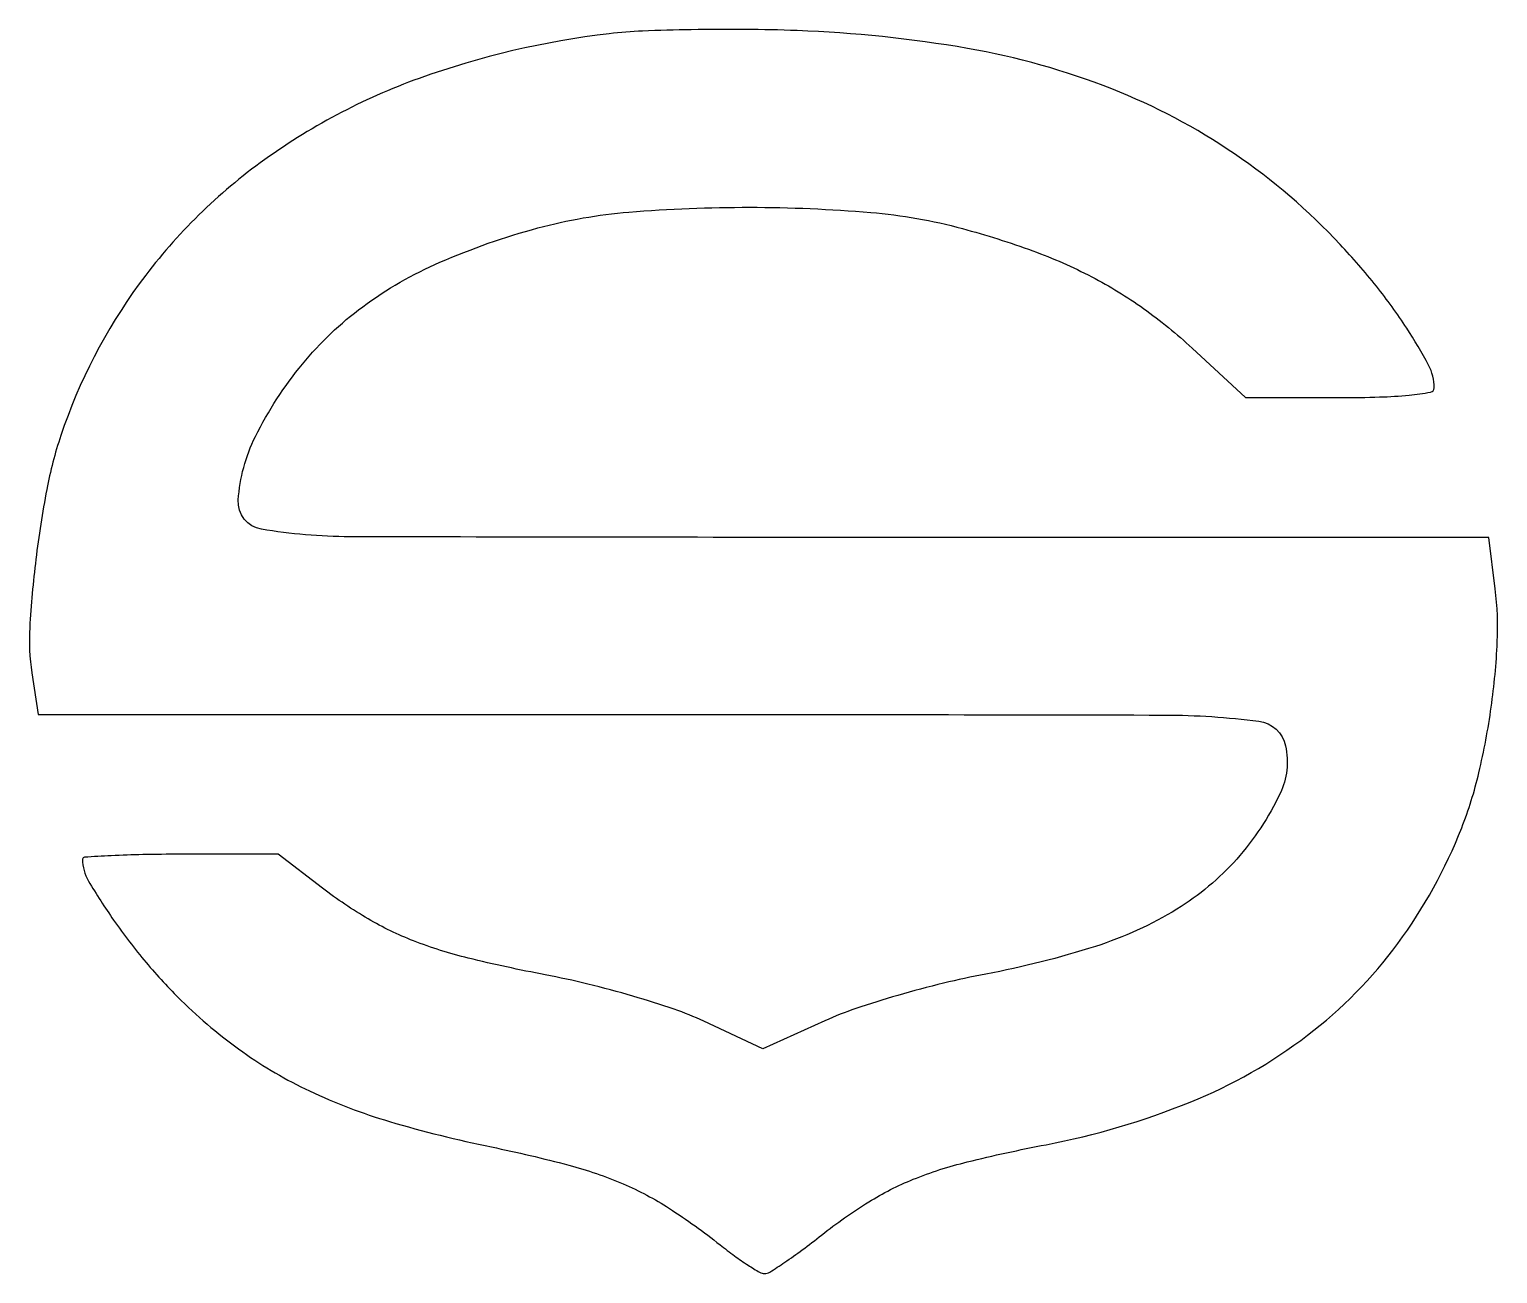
# Model space of a CAD drawing. Extents: x 78 to 236, y 8 to 142.
import ezdxf

# ---------------------------------------------------------------- set-up
doc = ezdxf.new("R2010")
doc.units = 0

msp = doc.modelspace()

# ---------------------------------------------------------------- linework, layer by layer
msp.add_lwpolyline([(140.5, 141.038964, 0.056959), (120.122784, 136.253292, 0.072119), (103.058708, 127.185312, 0.076868), (90.085181, 114.199266, 0.077339), (81.673205, 97.926768, 0.033741), (80.166421, 92.153198, 0.016551), (78.99485, 84.642038, 0.015997), (78.33709, 77.323895, 0.051671), (78.559378, 72.452605), (79.227088, 68), (147.113544, 68, -0.000594), (200.083529, 67.937026, -0.031649), (210.182709, 67.273024, -0.31783), (213.060329, 64.622203, -0.164667), (212.46931, 59.526711, -0.071413), (207.810665, 52.484845, -0.073411), (201.397852, 47.114126, -0.060603), (192.652719, 43.107937, -0.0308), (180.903837, 40.146282, 0.013691), (176.358905, 39.164561, 0.010578), (171.462489, 37.855346, 0.010723), (166.939468, 36.437003, 0.0251), (163.642793, 35.137417), (156.977912, 32.115415), (150.645961, 35.078492, 0.02695), (147.464572, 36.363214, 0.01118), (143.043864, 37.767365, 0.010984), (138.206207, 39.07101, 0.013481), (133.634334, 40.06604, -0.013111), (125.383839, 41.855313, -0.032825), (119.509678, 43.707278, -0.04003), (114.652176, 46.06003, -0.03043), (109.741347, 49.361724), (104.982694, 53), (94.491347, 53, 0.004823), (90.468531, 52.961195, 0.00803), (87.081833, 52.841423, 0.002571), (84.205336, 52.678574, 0.396256), (84, 52.460162, 0.13414), (84.636447, 50.130518, 0.019152), (87.340148, 45.927872, 0.021974), (90.821411, 41.385516, 0.024184), (94.584135, 37.315731, 0.03979), (101.181223, 31.796363, 0.043991), (108.360221, 27.597568, 0.03853), (116.944899, 24.324294, 0.021121), (127.870378, 21.592443, -0.014066), (136.175488, 19.639828, -0.036369), (141.991422, 17.63632, -0.042047), (146.95246, 14.999683, -0.025066), (152.387505, 11.097602, 0.010365), (153.941547, 9.911143, 0.014073), (155.395054, 8.909921, 0.010952), (156.633902, 8.145007, 0.133596), (157.166923, 8, 0.142481), (157.725884, 8.162583, 0.00719), (159.330382, 9.214929, 0.011045), (161.214505, 10.551397, 0.007735), (163.279418, 12.135928, -0.028427), (168.336713, 15.694327, -0.04337), (173.119475, 18.121555, -0.035534), (178.904294, 19.986731, -0.012796), (187.356983, 21.835005, 0.048732), (202.824183, 26.401288, 0.066846), (215.415353, 33.57626, 0.071176), (225.091201, 43.411235, 0.065517), (231.947149, 55.834209, 0.035513), (233.792366, 61.748165, 0.023004), (235.114378, 68.795229, 0.023164), (235.766919, 75.782302, 0.042801), (235.546161, 81.476841), (234.856087, 87), (166.928044, 87, -0.000645), (112.669892, 87.07001, -0.041014), (103.198847, 87.87283, -0.384751), (100.706269, 91.021175, -0.10007), (102.547631, 97.822583, -0.055676), (107.587466, 105.597706, -0.062167), (114.056596, 111.749704, -0.056788), (122.346763, 116.525536, -0.036372), (132.845886, 120.197957, -0.045581), (142.608053, 121.900547, -0.020726), (155.570273, 122.420916, -0.020737), (168.552104, 121.86506, -0.044808), (178.389776, 120.137685, -0.021595), (185.946712, 117.745666, -0.032566), (192.26509, 114.963015, -0.035069), (197.81241, 111.561434, -0.031693), (203.03158, 107.310278), (208.767313, 102), (218.883657, 102, 0.007605), (223.148581, 102.064874, 0.018004), (226.317808, 102.275697, 0.015206), (228.611578, 102.582203, 0.367168), (229, 103.039838, 0.122149), (228.393356, 105.485997, 0.023445), (226.052474, 109.453273, 0.023611), (222.796271, 113.945951, 0.019423), (218.921082, 118.425209, 0.055134), (207.570893, 128.153037, 0.055849), (194.416422, 135.11619, 0.050749), (178.942838, 139.462808, 0.034002), (160.646478, 141.381035, 0.007117), (155.099932, 141.504453, 0.006248), (149.305528, 141.478481, 0.00629), (144.075454, 141.323845, 0.018687)], format="xyb", close=True)

doc.saveas('drawing.dxf')
